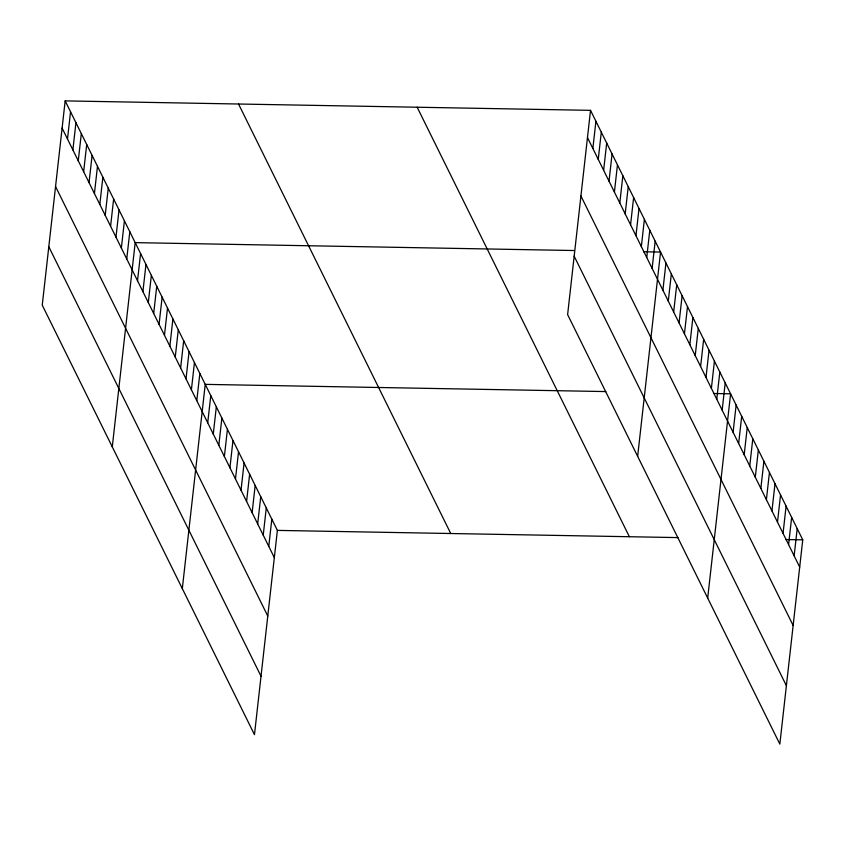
<?xml version="1.0" encoding="UTF-8"?>
<svg xmlns="http://www.w3.org/2000/svg" width="845" height="845" viewBox="0 0 845 845"><rect width="100%" height="100%" fill="white"/><g stroke="black" fill="none" stroke-linecap="round" stroke-linejoin="round"><path stroke-width="1.27" d="M65.16 100.893L42.25 305.151L254.472 734.654L277.382 530.396L65.16 100.893L590.528 110.346L802.75 539.849L779.84 744.107L567.618 314.604L590.528 110.346M67.494 139.013L70.547 111.793M72.881 149.924L75.934 122.705M78.268 160.825L81.321 133.605M83.655 171.725L86.708 144.506M89.042 182.626L92.094 155.406M94.429 193.526L97.481 166.307M99.816 204.437L102.868 177.218M105.202 215.338L108.255 188.118M110.589 226.238L113.642 199.019M115.976 237.139L119.029 209.919M121.363 248.039L124.416 220.83M126.75 258.95L129.803 231.731M112.279 446.889L135.189 242.631L573.882 250.521M137.524 280.751L140.576 253.532M142.911 291.652L145.963 264.432M148.297 302.563L151.35 275.343M153.684 313.463L156.748 286.244M159.071 324.364L162.134 297.144M164.469 335.264L167.521 308.045M169.856 346.165L172.908 318.956M175.242 357.076L178.295 329.856M180.629 367.976L183.682 340.757M186.016 378.877L189.069 351.657M191.403 389.777L194.456 362.558M196.79 400.688L199.842 373.469M182.319 588.627L205.229 384.369L605.823 391.573M207.722 422.817L210.775 395.597M213.278 434.055L216.331 406.836M218.823 445.283L221.876 418.064M224.379 456.522L227.432 429.302M229.924 467.75L232.977 440.53M235.48 478.988L238.533 451.769M241.026 490.216L244.078 462.997M246.582 501.455L249.634 474.235M252.127 512.683L255.179 485.463M257.672 523.921L260.735 496.702M263.228 535.149L266.281 507.929M268.773 546.388L271.826 519.168M592.863 148.466L595.915 121.247M598.249 159.367L601.302 132.147M603.636 170.267L606.689 143.048M609.023 181.168L612.076 153.948M614.41 192.079L617.463 164.859M619.797 202.98L622.849 175.76M625.184 213.88L628.236 186.66M630.571 224.781L633.623 197.561M635.958 235.681L639.01 208.472M641.344 246.592L644.397 219.373M646.731 257.493L649.784 230.273M652.118 268.393L655.171 241.174M637.648 456.342L660.558 252.074L643.489 251.768M662.892 290.205L665.944 262.985M668.279 301.105L671.342 273.886M673.666 312.006L676.729 284.786M679.063 322.906L682.116 295.687M684.45 333.807L687.503 306.598M689.837 344.718L692.889 317.498M695.224 355.618L698.276 328.399M700.611 366.519L703.663 339.299M705.997 377.419L709.05 350.2M711.384 388.33L714.437 361.111M716.771 399.231L719.824 372.011M722.158 410.131L725.211 382.912M707.687 598.07L730.598 393.812L713.518 393.506M733.09 432.27L736.143 405.051M738.646 443.498L741.699 416.279M744.191 454.737L747.244 427.517M749.747 465.965L752.8 438.745M755.293 477.203L758.345 449.984M760.849 488.431L763.901 461.212M766.394 499.67L769.446 472.45M771.95 510.898L775.002 483.678M777.495 522.136L780.548 494.916M783.051 533.364L786.103 506.144M788.596 544.602L791.649 517.383M794.142 555.83L797.205 528.611M277.382 530.396L677.975 537.6M785.67 539.543L802.75 539.849M587.476 137.566L799.697 567.069M580.927 195.987L793.149 625.49M574.167 256.172L786.389 685.686M417.155 107.22L629.377 536.733M238.533 104.009L450.755 533.512M62.107 128.113L274.329 557.615M55.559 186.534L267.77 616.037M48.799 246.729L261.02 676.232"/></g></svg>
